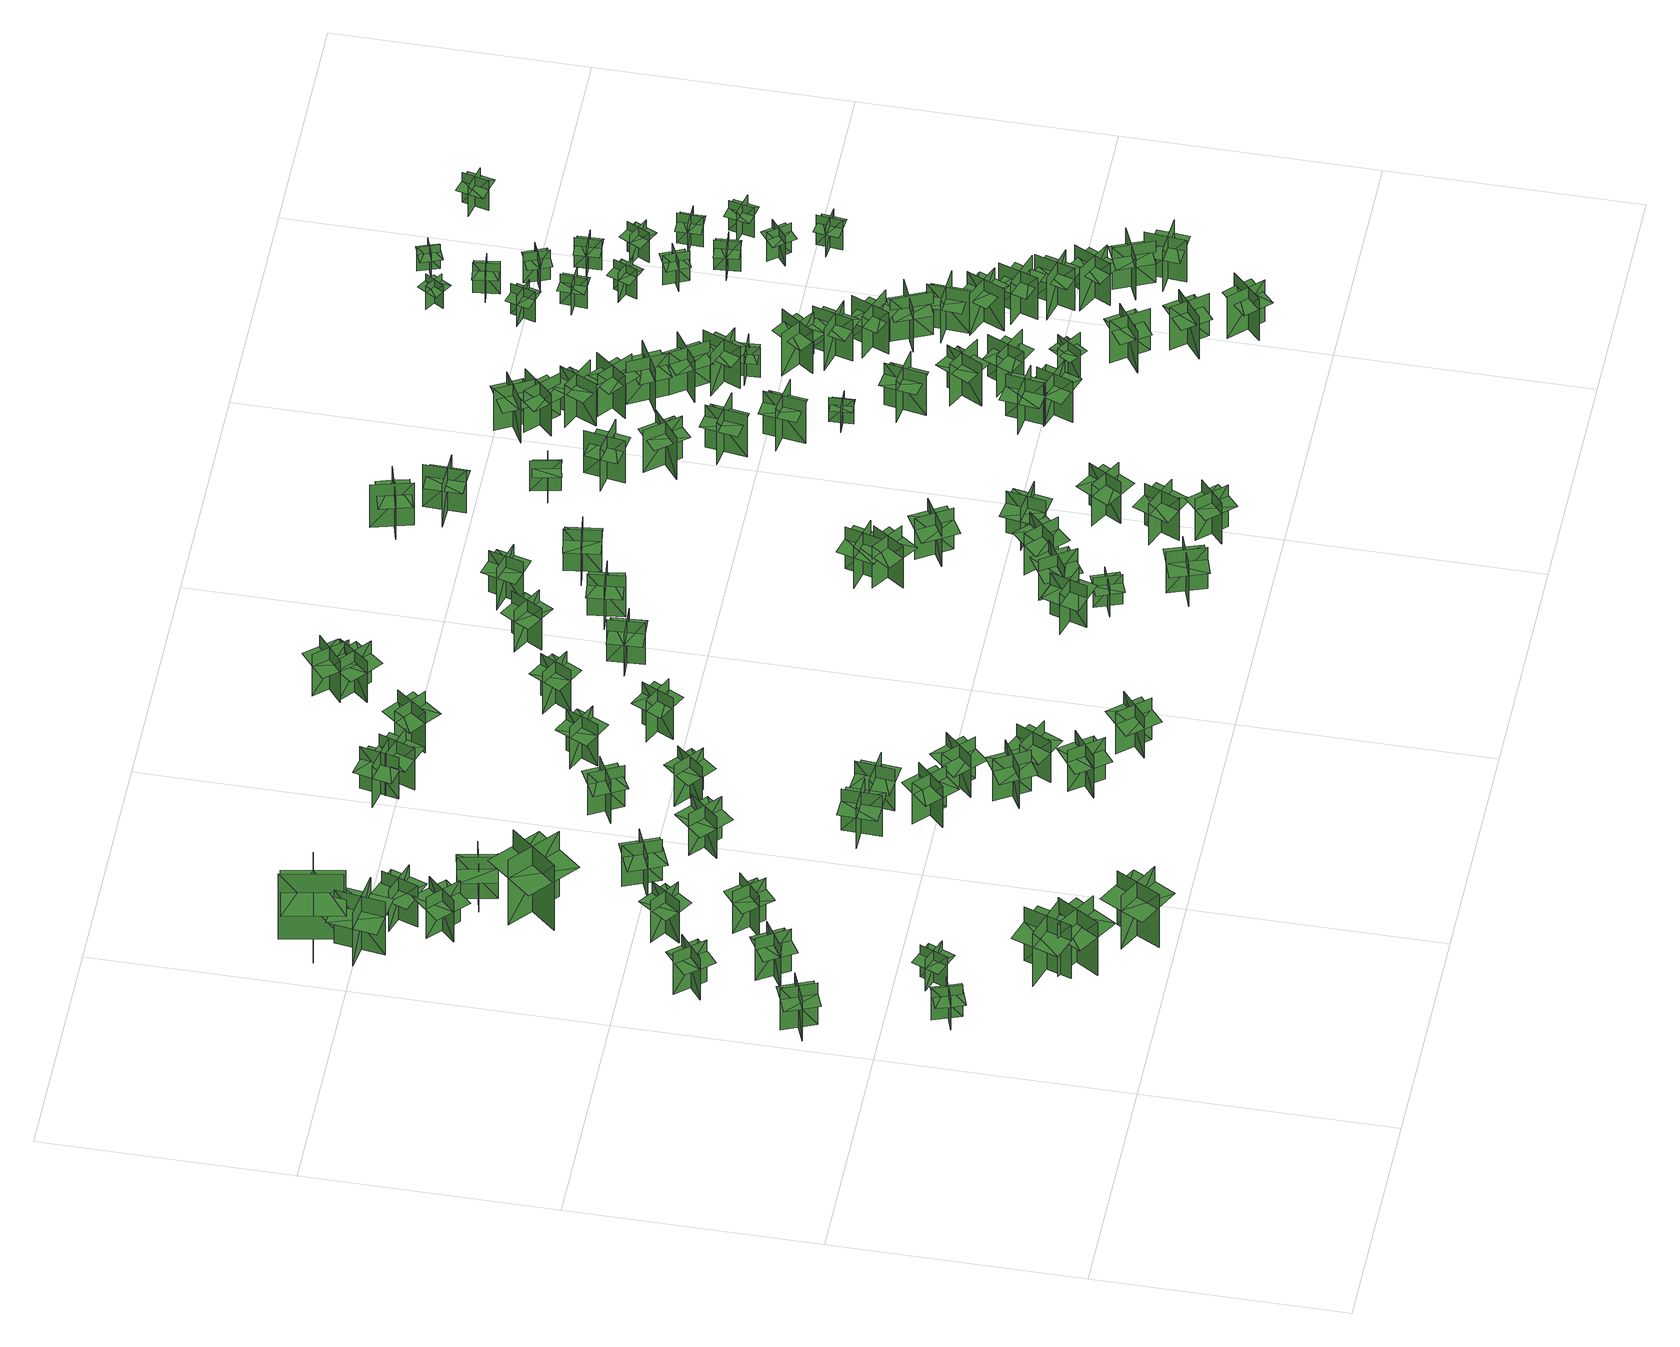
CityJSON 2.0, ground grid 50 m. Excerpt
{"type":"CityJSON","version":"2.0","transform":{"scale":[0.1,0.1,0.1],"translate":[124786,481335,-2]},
"CityObjects":{
"tree1":{"type":"SolitaryVegetationObject","geometry":[{"type":"MultiSurface","lod":"1","boundaries":[[[0,1,2]],[[0,2,3]],[[4,5,6]],[[4,6,7]],[[8,9,10]],[[8,10,11]],[[8,11,12]],[[8,12,13]]]}]},
"tree2":{"type":"SolitaryVegetationObject","geometry":[{"type":"MultiSurface","lod":"1","boundaries":[[[14,15,16]],[[14,16,17]],[[18,19,20]],[[18,20,21]],[[22,23,24]],[[22,24,25]],[[22,25,26]],[[22,26,27]]]}]},
"tree3":{"type":"SolitaryVegetationObject","geometry":[{"type":"MultiSurface","lod":"1","boundaries":[[[28,29,30]],[[28,30,31]],[[32,33,34]],[[32,34,35]],[[36,37,38]],[[36,38,39]],[[36,39,40]],[[36,40,41]]]}]},
"tree4":{"type":"SolitaryVegetationObject","geometry":[{"type":"MultiSurface","lod":"1","boundaries":[[[42,43,44]],[[42,44,45]],[[46,47,48]],[[46,48,49]],[[50,51,52]],[[50,52,53]],[[50,53,54]],[[50,54,55]]]}]},
"tree5":{"type":"SolitaryVegetationObject","geometry":[{"type":"MultiSurface","lod":"1","boundaries":[[[56,57,58]],[[56,58,59]],[[60,61,62]],[[60,62,63]],[[64,65,66]],[[64,66,67]],[[64,67,68]],[[64,68,69]]]}]},
"tree6":{"type":"SolitaryVegetationObject","geometry":[{"type":"MultiSurface","lod":"1","boundaries":[[[70,71,72]],[[70,72,73]],[[74,75,76]],[[74,76,77]],[[78,79,80]],[[78,80,81]],[[78,81,82]],[[78,82,83]]]}]},
"tree7":{"type":"SolitaryVegetationObject","geometry":[{"type":"MultiSurface","lod":"1","boundaries":[[[84,85,86]],[[84,86,87]],[[88,89,90]],[[88,90,91]],[[92,93,94]],[[92,94,95]],[[92,95,96]],[[92,96,97]]]}]},
"tree8":{"type":"SolitaryVegetationObject","geometry":[{"type":"MultiSurface","lod":"1","boundaries":[[[98,99,100]],[[98,100,101]],[[102,103,104]],[[102,104,105]],[[106,107,108]],[[106,108,109]],[[106,109,110]],[[106,110,111]]]}]},
"tree9":{"type":"SolitaryVegetationObject","geometry":[{"type":"MultiSurface","lod":"1","boundaries":[[[112,113,114]],[[112,114,115]],[[116,117,118]],[[116,118,119]],[[120,121,122]],[[120,122,123]],[[120,123,124]],[[120,124,125]]]}]},
"tree10":{"type":"SolitaryVegetationObject","geometry":[{"type":"MultiSurface","lod":"1","boundaries":[[[126,127,128]],[[126,128,129]],[[130,131,132]],[[130,132,133]],[[134,135,136]],[[134,136,137]],[[134,137,138]],[[134,138,139]]]}]},
"tree11":{"type":"SolitaryVegetationObject","geometry":[{"type":"MultiSurface","lod":"1","boundaries":[[[140,141,142]],[[140,142,143]],[[144,145,146]],[[144,146,147]],[[148,149,150]],[[148,150,151]],[[148,151,152]],[[148,152,153]]]}]},
"tree12":{"type":"SolitaryVegetationObject","geometry":[{"type":"MultiSurface","lod":"1","boundaries":[[[154,155,156]],[[154,156,157]],[[158,159,160]],[[158,160,161]],[[162,163,164]],[[162,164,165]],[[162,165,166]],[[162,166,167]]]}]},
"tree13":{"type":"SolitaryVegetationObject","geometry":[{"type":"MultiSurface","lod":"1","boundaries":[[[168,169,170]],[[168,170,171]],[[172,173,174]],[[172,174,175]],[[176,177,178]],[[176,178,179]],[[176,179,180]],[[176,180,181]]]}]},
"tree14":{"type":"SolitaryVegetationObject","geometry":[{"type":"MultiSurface","lod":"1","boundaries":[[[182,183,184]],[[182,184,185]],[[186,187,188]],[[186,188,189]],[[190,191,192]],[[190,192,193]],[[190,193,194]],[[190,194,195]]]}]},
"tree15":{"type":"SolitaryVegetationObject","geometry":[{"type":"MultiSurface","lod":"1","boundaries":[[[196,197,198]],[[196,198,199]],[[200,201,202]],[[200,202,203]],[[204,205,206]],[[204,206,207]],[[204,207,208]],[[204,208,209]]]}]},
"tree16":{"type":"SolitaryVegetationObject","geometry":[{"type":"MultiSurface","lod":"1","boundaries":[[[210,211,212]],[[210,212,213]],[[214,215,216]],[[214,216,217]],[[218,219,220]],[[218,220,221]],[[218,221,222]],[[218,222,223]]]}]},
"tree17":{"type":"SolitaryVegetationObject","geometry":[{"type":"MultiSurface","lod":"1","boundaries":[[[224,225,226]],[[224,226,227]],[[228,229,230]],[[228,230,231]],[[232,233,234]],[[232,234,235]],[[232,235,236]],[[232,236,237]]]}]},
"tree18":{"type":"SolitaryVegetationObject","geometry":[{"type":"MultiSurface","lod":"1","boundaries":[[[238,239,240]],[[238,240,241]],[[242,243,244]],[[242,244,245]],[[246,247,248]],[[246,248,249]],[[246,249,250]],[[246,250,251]]]}]},
"tree19":{"type":"SolitaryVegetationObject","geometry":[{"type":"MultiSurface","lod":"1","boundaries":[[[252,253,254]],[[252,254,255]],[[256,257,258]],[[256,258,259]],[[260,261,262]],[[260,262,263]],[[260,263,264]],[[260,264,265]]]}]},
"tree20":{"type":"SolitaryVegetationObject","geometry":[{"type":"MultiSurface","lod":"1","boundaries":[[[266,267,268]],[[266,268,269]],[[270,271,272]],[[270,272,273]],[[274,275,276]],[[274,276,277]],[[274,277,278]],[[274,278,279]]]}]},
"tree21":{"type":"SolitaryVegetationObject","geometry":[{"type":"MultiSurface","lod":"1","boundaries":[[[280,281,282]],[[280,282,283]],[[284,285,286]],[[284,286,287]],[[288,289,290]],[[288,290,291]],[[288,291,292]],[[288,292,293]]]}]},
"tree22":{"type":"SolitaryVegetationObject","geometry":[{"type":"MultiSurface","lod":"1","boundaries":[[[294,295,296]],[[294,296,297]],[[298,299,300]],[[298,300,301]],[[302,303,304]],[[302,304,305]],[[302,305,306]],[[302,306,307]]]}]},
"tree23":{"type":"SolitaryVegetationObject","geometry":[{"type":"MultiSurface","lod":"1","boundaries":[[[308,309,310]],[[308,310,311]],[[312,313,314]],[[312,314,315]],[[316,317,318]],[[316,318,319]],[[316,319,320]],[[316,320,321]]]}]},
"tree24":{"type":"SolitaryVegetationObject","geometry":[{"type":"MultiSurface","lod":"1","boundaries":[[[322,323,324]],[[322,324,325]],[[326,327,328]],[[326,328,329]],[[330,331,332]],[[330,332,333]],[[330,333,334]],[[330,334,335]]]}]},
"tree25":{"type":"SolitaryVegetationObject","geometry":[{"type":"MultiSurface","lod":"1","boundaries":[[[336,337,338]],[[336,338,339]],[[340,341,342]],[[340,342,343]],[[344,345,346]],[[344,346,347]],[[344,347,348]],[[344,348,349]]]}]},
"tree26":{"type":"SolitaryVegetationObject","geometry":[{"type":"MultiSurface","lod":"1","boundaries":[[[350,351,352]],[[350,352,353]],[[354,355,356]],[[354,356,357]],[[358,359,360]],[[358,360,361]],[[358,361,362]],[[358,362,363]]]}]},
"tree27":{"type":"SolitaryVegetationObject","geometry":[{"type":"MultiSurface","lod":"1","boundaries":[[[364,365,366]],[[364,366,367]],[[368,369,370]],[[368,370,371]],[[372,373,374]],[[372,374,375]],[[372,375,376]],[[372,376,377]]]}]},
"tree28":{"type":"SolitaryVegetationObject","geometry":[{"type":"MultiSurface","lod":"1","boundaries":[[[378,379,380]],[[378,380,381]],[[382,383,384]],[[382,384,385]],[[386,387,388]],[[386,388,389]],[[386,389,390]],[[386,390,391]]]}]},
"tree29":{"type":"SolitaryVegetationObject","geometry":[{"type":"MultiSurface","lod":"1","boundaries":[[[392,393,394]],[[392,394,395]],[[396,397,398]],[[396,398,399]],[[400,401,402]],[[400,402,403]],[[400,403,404]],[[400,404,405]]]}]},
"tree30":{"type":"SolitaryVegetationObject","geometry":[{"type":"MultiSurface","lod":"1","boundaries":[[[406,407,408]],[[406,408,409]],[[410,411,412]],[[410,412,413]],[[414,415,416]],[[414,416,417]],[[414,417,418]],[[414,418,419]]]}]},
"tree31":{"type":"SolitaryVegetationObject","geometry":[{"type":"MultiSurface","lod":"1","boundaries":[[[420,421,422]],[[420,422,423]],[[424,425,426]],[[424,426,427]],[[428,429,430]],[[428,430,431]],[[428,431,432]],[[428,432,433]]]}]},
"tree32":{"type":"SolitaryVegetationObject","geometry":[{"type":"MultiSurface","lod":"1","boundaries":[[[434,435,436]],[[434,436,437]],[[438,439,440]],[[438,440,441]],[[442,443,444]],[[442,444,445]],[[442,445,446]],[[442,446,447]]]}]},
"tree33":{"type":"SolitaryVegetationObject","geometry":[{"type":"MultiSurface","lod":"1","boundaries":[[[448,449,450]],[[448,450,451]],[[452,453,454]],[[452,454,455]],[[456,457,458]],[[456,458,459]],[[456,459,460]],[[456,460,461]]]}]},
"tree34":{"type":"SolitaryVegetationObject","geometry":[{"type":"MultiSurface","lod":"1","boundaries":[[[462,463,464]],[[462,464,465]],[[466,467,468]],[[466,468,469]],[[470,471,472]],[[470,472,473]],[[470,473,474]],[[470,474,475]]]}]},
"tree35":{"type":"SolitaryVegetationObject","geometry":[{"type":"MultiSurface","lod":"1","boundaries":[[[476,477,478]],[[476,478,479]],[[480,481,482]],[[480,482,483]],[[484,485,486]],[[484,486,487]],[[484,487,488]],[[484,488,489]]]}]},
"tree36":{"type":"SolitaryVegetationObject","geometry":[{"type":"MultiSurface","lod":"1","boundaries":[[[490,491,492]],[[490,492,493]],[[494,495,496]],[[494,496,497]],[[498,499,500]],[[498,500,501]],[[498,501,502]],[[498,502,503]]]}]},
"tree37":{"type":"SolitaryVegetationObject","geometry":[{"type":"MultiSurface","lod":"1","boundaries":[[[504,505,506]],[[504,506,507]],[[508,509,510]],[[508,510,511]],[[512,513,514]],[[512,514,515]],[[512,515,516]],[[512,516,517]]]}]},
"tree38":{"type":"SolitaryVegetationObject","geometry":[{"type":"MultiSurface","lod":"1","boundaries":[[[518,519,520]],[[518,520,521]],[[522,523,524]],[[522,524,525]],[[526,527,528]],[[526,528,529]],[[526,529,530]],[[526,530,531]]]}]},
"tree39":{"type":"SolitaryVegetationObject","geometry":[{"type":"MultiSurface","lod":"1","boundaries":[[[532,533,534]],[[532,534,535]],[[536,537,538]],[[536,538,539]],[[540,541,542]],[[540,542,543]],[[540,543,544]],[[540,544,545]]]}]},
"tree40":{"type":"SolitaryVegetationObject","geometry":[{"type":"MultiSurface","lod":"1","boundaries":[[[546,547,548]],[[546,548,549]],[[550,551,552]],[[550,552,553]],[[554,555,556]],[[554,556,557]],[[554,557,558]],[[554,558,559]]]}]},
"tree41":{"type":"SolitaryVegetationObject","geometry":[{"type":"MultiSurface","lod":"1","boundaries":[[[560,561,562]],[[560,562,563]],[[564,565,566]],[[564,566,567]],[[568,569,570]],[[568,570,571]],[[568,571,572]],[[568,572,573]]]}]},
"tree42":{"type":"SolitaryVegetationObject","geometry":[{"type":"MultiSurface","lod":"1","boundaries":[[[574,575,576]],[[574,576,577]],[[578,579,580]],[[578,580,581]],[[582,583,584]],[[582,584,585]],[[582,585,586]],[[582,586,587]]]}]},
"tree43":{"type":"SolitaryVegetationObject","geometry":[{"type":"MultiSurface","lod":"1","boundaries":[[[588,589,590]],[[588,590,591]],[[592,593,594]],[[592,594,595]],[[596,597,598]],[[596,598,599]],[[596,599,600]],[[596,600,601]]]}]},
"tree44":{"type":"SolitaryVegetationObject","geometry":[{"type":"MultiSurface","lod":"1","boundaries":[[[602,603,604]],[[602,604,605]],[[606,607,608]],[[606,608,609]],[[610,611,612]],[[610,612,613]],[[610,613,614]],[[610,614,615]]]}]},
"tree45":{"type":"SolitaryVegetationObject","geometry":[{"type":"MultiSurface","lod":"1","boundaries":[[[616,617,618]],[[616,618,619]],[[620,621,622]],[[620,622,623]],[[624,625,626]],[[624,626,627]],[[624,627,628]],[[624,628,629]]]}]},
"tree46":{"type":"SolitaryVegetationObject","geometry":[{"type":"MultiSurface","lod":"1","boundaries":[[[630,631,632]],[[630,632,633]],[[634,635,636]],[[634,636,637]],[[638,639,640]],[[638,640,641]],[[638,641,642]],[[638,642,643]]]}]},
"tree47":{"type":"SolitaryVegetationObject","geometry":[{"type":"MultiSurface","lod":"1","boundaries":[[[644,645,646]],[[644,646,647]],[[648,649,650]],[[648,650,651]],[[652,653,654]],[[652,654,655]],[[652,655,656]],[[652,656,657]]]}]},
"tree48":{"type":"SolitaryVegetationObject","geometry":[{"type":"MultiSurface","lod":"1","boundaries":[[[658,659,660]],[[658,660,661]],[[662,663,664]],[[662,664,665]],[[666,667,668]],[[666,668,669]],[[666,669,670]],[[666,670,671]]]}]},
"tree49":{"type":"SolitaryVegetationObject","geometry":[{"type":"MultiSurface","lod":"1","boundaries":[[[672,673,674]],[[672,674,675]],[[676,677,678]],[[676,678,679]],[[680,681,682]],[[680,682,683]],[[680,683,684]],[[680,684,685]]]}]},
"tree50":{"type":"SolitaryVegetationObject","geometry":[{"type":"MultiSurface","lod":"1","boundaries":[[[686,687,688]],[[686,688,689]],[[690,691,692]],[[690,692,693]],[[694,695,696]],[[694,696,697]],[[694,697,698]],[[694,698,699]]]}]},
"tree51":{"type":"SolitaryVegetationObject","geometry":[{"type":"MultiSurface","lod":"1","boundaries":[[[700,701,702]],[[700,702,703]],[[704,705,706]],[[704,706,707]],[[708,709,710]],[[708,710,711]],[[708,711,712]],[[708,712,713]]]}]},
"tree52":{"type":"SolitaryVegetationObject","geometry":[{"type":"MultiSurface","lod":"1","boundaries":[[[714,715,716]],[[714,716,717]],[[718,719,720]],[[718,720,721]],[[722,723,724]],[[722,724,725]],[[722,725,726]],[[722,726,727]]]}]},
"tree53":{"type":"SolitaryVegetationObject","geometry":[{"type":"MultiSurface","lod":"1","boundaries":[[[728,729,730]],[[728,730,731]],[[732,733,734]],[[732,734,735]],[[736,737,738]],[[736,738,739]],[[736,739,740]],[[736,740,741]]]}]},
"tree54":{"type":"SolitaryVegetationObject","geometry":[{"type":"MultiSurface","lod":"1","boundaries":[[[742,743,744]],[[742,744,745]],[[746,747,748]],[[746,748,749]],[[750,751,752]],[[750,752,753]],[[750,754,755]],[[750,755,751]]]}]},
"tree55":{"type":"SolitaryVegetationObject","geometry":[{"type":"MultiSurface","lod":"1","boundaries":[[[756,757,758]],[[756,758,759]],[[760,761,762]],[[760,762,763]],[[764,765,766]],[[764,766,767]],[[764,768,769]],[[764,769,765]]]}]},
"tree56":{"type":"SolitaryVegetationObject","geometry":[{"type":"MultiSurface","lod":"1","boundaries":[[[770,771,772]],[[770,772,773]],[[774,775,776]],[[774,776,777]],[[778,779,780]],[[778,780,781]],[[778,782,783]],[[778,783,779]]]}]},
"tree57":{"type":"SolitaryVegetationObject","geometry":[{"type":"MultiSurface","lod":"1","boundaries":[[[784,785,786]],[[784,786,787]],[[788,789,790]],[[788,790,791]],[[792,793,794]],[[792,794,795]],[[792,796,797]],[[792,797,793]]]}]},
"tree58":{"type":"SolitaryVegetationObject","geometry":[{"type":"MultiSurface","lod":"1","boundaries":[[[798,799,800]],[[798,800,801]],[[802,803,804]],[[802,804,805]],[[806,807,808]],[[806,808,809]],[[806,810,811]],[[806,811,807]]]}]},
"tree59":{"type":"SolitaryVegetationObject","geometry":[{"type":"MultiSurface","lod":"1","boundaries":[[[812,813,814]],[[812,814,815]],[[816,817,818]],[[816,818,819]],[[820,821,822]],[[820,822,823]],[[820,824,825]],[[820,825,821]]]}]},
"tree60":{"type":"SolitaryVegetationObject","geometry":[{"type":"MultiSurface","lod":"1","boundaries":[[[826,827,828]],[[826,828,829]],[[830,831,832]],[[830,832,833]],[[834,835,836]],[[834,836,837]],[[834,837,838]],[[834,838,839]]]}]},
"tree61":{"type":"SolitaryVegetationObject","geometry":[{"type":"MultiSurface","lod":"1","boundaries":[[[840,841,842]],[[840,842,843]],[[844,845,846]],[[844,846,847]],[[848,849,850]],[[848,850,851]],[[848,852,853]],[[848,853,849]]]}]},
"tree62":{"type":"SolitaryVegetationObject","geometry":[{"type":"MultiSurface","lod":"1","boundaries":[[[854,855,856]],[[854,856,857]],[[858,859,860]],[[858,860,861]],[[862,863,864]],[[862,864,865]],[[862,865,866]],[[862,866,867]]]}]},
"tree63":{"type":"SolitaryVegetationObject","geometry":[{"type":"MultiSurface","lod":"1","boundaries":[[[868,869,870]],[[868,870,871]],[[872,873,874]],[[872,874,875]],[[876,877,878]],[[876,878,879]],[[876,880,881]],[[876,881,877]]]}]},
"tree64":{"type":"SolitaryVegetationObject","geometry":[{"type":"MultiSurface","lod":"1","boundaries":[[[882,883,884]],[[882,884,885]],[[886,887,888]],[[886,888,889]],[[890,891,892]],[[890,892,893]],[[890,894,895]],[[890,895,891]]]}]},
"tree65":{"type":"SolitaryVegetationObject","geometry":[{"type":"MultiSurface","lod":"1","boundaries":[[[896,897,898]],[[896,898,899]],[[900,901,902]],[[900,902,903]],[[904,905,906]],[[904,906,907]],[[904,908,909]],[[904,909,905]]]}]},
"tree66":{"type":"SolitaryVegetationObject","geometry":[{"type":"MultiSurface","lod":"1","boundaries":[[[910,911,912]],[[910,912,913]],[[914,915,916]],[[914,916,917]],[[918,919,920]],[[918,920,921]],[[918,922,923]],[[918,923,919]]]}]},
"tree67":{"type":"SolitaryVegetationObject","geometry":[{"type":"MultiSurface","lod":"1","boundaries":[[[924,925,926]],[[924,926,927]],[[928,929,930]],[[928,930,931]],[[932,933,934]],[[932,934,935]],[[932,936,937]],[[932,937,933]]]}]},
"tree68":{"type":"SolitaryVegetationObject","geometry":[{"type":"MultiSurface","lod":"1","boundaries":[[[938,939,940]],[[938,940,941]],[[942,943,944]],[[942,944,945]],[[946,947,948]],[[946,948,949]],[[946,950,951]],[[946,951,947]]]}]},
"tree69":{"type":"SolitaryVegetationObject","geometry":[{"type":"MultiSurface","lod":"1","boundaries":[[[952,953,954]],[[952,954,955]],[[956,957,958]],[[956,958,959]],[[960,961,962]],[[960,962,963]],[[960,964,965]],[[960,965,961]]]}]},
"tree70":{"type":"SolitaryVegetationObject","geometry":[{"type":"MultiSurface","lod":"1","boundaries":[[[966,967,968]],[[966,968,969]],[[970,971,972]],[[970,972,973]],[[974,975,976]],[[974,976,977]],[[974,978,979]],[[974,979,975]]]}]},
"tree71":{"type":"SolitaryVegetationObject","geometry":[{"type":"MultiSurface","lod":"1","boundaries":[[[980,981,982]],[[980,982,983]],[[984,985,986]],[[984,986,987]],[[988,989,990]],[[988,990,991]],[[988,992,993]],[[988,993,989]]]}]},
"tree72":{"type":"SolitaryVegetationObject","geometry":[{"type":"MultiSurface","lod":"1","boundaries":[[[994,995,996]],[[994,996,997]],[[998,999,1000]],[[998,1000,1001]],[[1002,1003,1004]],[[1002,1004,1005]],[[1002,1006,1007]],[[1002,1007,1003]]]}]},
"tree73":{"type":"SolitaryVegetationObject","geometry":[{"type":"MultiSurface","lod":"1","boundaries":[[[1008,1009,1010]],[[1008,1010,1011]],[[1012,1013,1014]],[[1012,1014,1015]],[[1016,1017,1018]],[[1016,1018,1019]],[[1016,1020,1021]],[[1016,1021,1017]]]}]},
"tree74":{"type":"SolitaryVegetationObject","geometry":[{"type":"MultiSurface","lod":"1","boundaries":[[[1022,1023,1024]],[[1022,1024,1025]],[[1026,1027,1028]],[[1026,1028,1029]],[[1030,1031,1032]],[[1030,1032,1033]],[[1030,1034,1035]],[[1030,1035,1031]]]}]},
"tree75":{"type":"SolitaryVegetationObject","geometry":[{"type":"MultiSurface","lod":"1","boundaries":[[[1036,1037,1038]],[[1036,1038,1039]],[[1040,1041,1042]],[[1040,1042,1043]],[[1044,1045,1046]],[[1044,1046,1047]],[[1044,1048,1049]],[[1044,1049,1045]]]}]},
"tree76":{"type":"SolitaryVegetationObject","geometry":[{"type":"MultiSurface","lod":"1","boundaries":[[[1050,1051,1052]],[[1050,1052,1053]],[[1054,1055,1056]],[[1054,1056,1057]],[[1058,1059,1060]],[[1058,1060,1061]],[[1058,1062,1063]],[[1058,1063,1059]]]}]},
"tree77":{"type":"SolitaryVegetationObject","geometry":[{"type":"MultiSurface","lod":"1","boundaries":[[[1064,1065,1066]],[[1064,1066,1067]],[[1068,1069,1070]],[[1068,1070,1071]],[[1072,1073,1074]],[[1072,1074,1075]],[[1072,1076,1077]],[[1072,1077,1073]]]}]},
"tree78":{"type":"SolitaryVegetationObject","geometry":[{"type":"MultiSurface","lod":"1","boundaries":[[[1078,1079,1080]],[[1078,1080,1081]],[[1082,1083,1084]],[[1082,1084,1085]],[[1086,1087,1088]],[[1086,1088,1089]],[[1086,1090,1091]],[[1086,1091,1087]]]}]},
"tree79":{"type":"SolitaryVegetationObject","geometry":[{"type":"MultiSurface","lod":"1","boundaries":[[[1092,1093,1094]],[[1092,1094,1095]],[[1096,1097,1098]],[[1096,1098,1099]],[[1100,1101,1102]],[[1100,1102,1103]],[[1100,1104,1105]],[[1100,1105,1101]]]}]},
"tree80":{"type":"SolitaryVegetationObject","geometry":[{"type":"MultiSurface","lod":"1","boundaries":[[[1106,1107,1108]],[[1106,1108,1109]],[[1110,1111,1112]],[[1110,1112,1113]],[[1114,1115,1116]],[[1114,1116,1117]],[[1114,1118,1119]],[[1114,1119,1115]]]}]},
"tree81":{"type":"SolitaryVegetationObject","geometry":[{"type":"MultiSurface","lod":"1","boundaries":[[[1120,1121,1122]],[[1120,1122,1123]],[[1124,1125,1126]],[[1124,1126,1127]],[[1128,1129,1130]],[[1128,1130,1131]],[[1128,1132,1133]],[[1128,1133,1129]]]}]},
"tree82":{"type":"SolitaryVegetationObject","geometry":[{"type":"MultiSurface","lod":"1","boundaries":[[[1134,1135,1136]],[[1134,1136,1137]],[[1138,1139,1140]],[[1138,1140,1141]],[[1142,1143,1144]],[[1142,1144,1145]],[[1142,1146,1147]],[[1142,1147,1143]]]}]},
"tree83":{"type":"SolitaryVegetationObject","geometry":[{"type":"MultiSurface","lod":"1","boundaries":[[[1148,1149,1150]],[[1148,1150,1151]],[[1152,1153,1154]],[[1152,1154,1155]],[[1156,1157,1158]],[[1156,1158,1159]],[[1156,1160,1161]],[[1156,1161,1157]]]}]},
"tree84":{"type":"SolitaryVegetationObject","geometry":[{"type":"MultiSurface","lod":"1","boundaries":[[[1162,1163,1164]],[[1162,1164,1165]],[[1166,1167,1168]],[[1166,1168,1169]],[[1170,1171,1172]],[[1170,1172,1173]],[[1170,1174,1175]],[[1170,1175,1171]]]}]},
"tree85":{"type":"SolitaryVegetationObject","geometry":[{"type":"MultiSurface","lod":"1","boundaries":[[[1176,1177,1178]],[[1176,1178,1179]],[[1180,1181,1182]],[[1180,1182,1183]],[[1184,1185,1186]],[[1184,1186,1187]],[[1184,1188,1189]],[[1184,1189,1185]]]}]},
"tree86":{"type":"SolitaryVegetationObject","geometry":[{"type":"MultiSurface","lod":"1","boundaries":[[[1190,1191,1192]],[[1190,1192,1193]],[[1194,1195,1196]],[[1194,1196,1197]],[[1198,1199,1200]],[[1198,1200,1201]],[[1198,1202,1203]],[[1198,1203,1199]]]}]},
"tree87":{"type":"SolitaryVegetationObject","geometry":[{"type":"MultiSurface","lod":"1","boundaries":[[[1204,1205,1206]],[[1204,1206,1207]],[[1208,1209,1210]],[[1208,1210,1211]],[[1212,1213,1214]],[[1212,1214,1215]],[[1212,1216,1217]],[[1212,1217,1213]]]}]},
"tree88":{"type":"SolitaryVegetationObject","geometry":[{"type":"MultiSurface","lod":"1","boundaries":[[[1218,1219,1220]],[[1218,1220,1221]],[[1222,1223,1224]],[[1222,1224,1225]],[[1226,1227,1228]],[[1226,1228,1229]],[[1226,1230,1231]],[[1226,1231,1227]]]}]},
"tree89":{"type":"SolitaryVegetationObject","geometry":[{"type":"MultiSurface","lod":"1","boundaries":[[[1232,1233,1234]],[[1232,1234,1235]],[[1236,1237,1238]],[[1236,1238,1239]],[[1240,1241,1242]],[[1240,1242,1243]],[[1240,1244,1245]],[[1240,1245,1241]]]}]},
"tree90":{"type":"SolitaryVegetationObject","geometry":[{"type":"MultiSurface","lod":"1","boundaries":[[[1246,1247,1248]],[[1246,1248,1249]],[[1250,1251,1252]],[[1250,1252,1253]],[[1254,1255,1256]],[[1254,1256,1257]],[[1254,1257,1258]],[[1254,1258,1259]]]}]},
"tree91":{"type":"SolitaryVegetationObject","geometry":[{"type":"MultiSurface","lod":"1","boundaries":[[[1260,1261,1262]],[[1260,1262,1263]],[[1264,1265,1266]],[[1264,1266,1267]],[[1268,1269,1270]],[[1268,1270,1271]],[[1268,1271,1272]],[[1268,1272,1273]]]}]},
"tree92":{"type":"SolitaryVegetationObject","geometry":[{"type":"MultiSurface","lod":"1","boundaries":[[[1274,1275,1276]],[[1274,1276,1277]],[[1278,1279,1280]],[[1278,1280,1281]],[[1282,1283,1284]],[[1282,1284,1285]],[[1282,1285,1286]],[[1282,1286,1287]]]}]},
"tree93":{"type":"SolitaryVegetationObject","geometry":[{"type":"MultiSurface","lod":"1","boundaries":[[[1288,1289,1290]],[[1288,1290,1291]],[[1292,1293,1294]],[[1292,1294,1295]],[[1296,1297,1298]],[[1296,1298,1299]],[[1296,1299,1300]],[[1296,1300,1301]]]}]},
"tree94":{"type":"SolitaryVegetationObject","geometry":[{"type":"MultiSurface","lod":"1","boundaries":[[[1302,1303,1304]],[[1302,1304,1305]],[[1306,1307,1308]],[[1306,1308,1309]],[[1310,1311,1312]],[[1310,1312,1313]],[[1310,1313,1314]],[[1310,1314,1315]]]}]},
"tree95":{"type":"SolitaryVegetationObject","geometry":[{"type":"MultiSurface","lod":"1","boundaries":[[[1316,1317,1318]],[[1316,1318,1319]],[[1320,1321,1322]],[[1320,1322,1323]],[[1324,1325,1326]],[[1324,1326,1327]],[[1324,1327,1328]],[[1324,1328,1329]]]}]},
"tree96":{"type":"SolitaryVegetationObject","geometry":[{"type":"MultiSurface","lod":"1","boundaries":[[[1330,1331,1332]],[[1330,1332,1333]],[[1334,1335,1336]],[[1334,1336,1337]],[[1338,1339,1340]],[[1338,1340,1341]],[[1338,1341,1342]],[[1338,1342,1343]]]}]},
"tree97":{"type":"SolitaryVegetationObject","geometry":[{"type":"MultiSurface","lod":"1","boundaries":[[[1344,1345,1346]],[[1344,1346,1347]],[[1348,1349,1350]],[[1348,1350,1351]],[[1352,1353,1354]],[[1352,1354,1355]],[[1352,1355,1356]],[[1352,1356,1357]]]}]},
"tree98":{"type":"SolitaryVegetationObject","geometry":[{"type":"MultiSurface","lod":"1","boundaries":[[[1358,1359,1360]],[[1358,1360,1361]],[[1362,1363,1364]],[[1362,1364,1365]],[[1366,1367,1368]],[[1366,1368,1369]],[[1366,1369,1370]],[[1366,1370,1371]]]}]},
"tree99":{"type":"SolitaryVegetationObject","geometry":[{"type":"MultiSurface","lod":"1","boundaries":[[[1372,1373,1374]],[[1372,1374,1375]],[[1376,1377,1378]],[[1376,1378,1379]],[[1380,1381,1382]],[[1380,1382,1383]],[[1380,1383,1384]],[[1380,1384,1385]]]}]},
"tree100":{"type":"SolitaryVegetationObject","geometry":[{"type":"MultiSurface","lod":"1","boundaries":[[[1386,1387,1388]],[[1386,1388,1389]],[[1390,1391,1392]],[[1390,1392,1393]],[[1394,1395,1396]],[[1394,1396,1397]],[[1394,1397,1398]],[[1394,1398,1399]]]}]},
"tree101":{"type":"SolitaryVegetationObject","geometry":[{"type":"MultiSurface","lod":"1","boundaries":[[[1400,1401,1402]],[[1400,1402,1403]],[[1404,1405,1406]],[[1404,1406,1407]],[[1408,1409,1410]],[[1408,1410,1411]],[[1408,1411,1412]],[[1408,1412,1413]]]}]},
"tree102":{"type":"SolitaryVegetationObject","geometry":[{"type":"MultiSurface","lod":"1","boundaries":[[[1414,1415,1416]],[[1414,1416,1417]],[[1418,1419,1420]],[[1418,1420,1421]],[[1422,1423,1424]],[[1422,1424,1425]],[[1422,1425,1426]],[[1422,1426,1427]]]}]},
"tree103":{"type":"SolitaryVegetationObject","geometry":[{"type":"MultiSurface","lod":"1","boundaries":[[[1428,1429,1430]],[[1428,1430,1431]],[[1432,1433,1434]],[[1432,1434,1435]],[[1436,1437,1438]],[[1436,1438,1439]],[[1436,1439,1440]],[[1436,1440,1441]]]}]},
"tree104":{"type":"SolitaryVegetationObject","geometry":[{"type":"MultiSurface","lod":"1","boundaries":[[[1442,1443,1444]],[[1442,1444,1445]],[[1446,1447,1448]],[[1446,1448,1449]],[[1450,1451,1452]],[[1450,1452,1453]],[[1450,1453,1454]],[[1450,1454,1455]]]}]},
"tree105":{"type":"SolitaryVegetationObject","geometry":[{"type":"MultiSurface","lod":"1","boundaries":[[[1456,1457,1458]],[[1456,1458,1459]],[[1460,1461,1462]],[[1460,1462,1463]],[[1464,1465,1466]],[[1464,1466,1467]],[[1464,1467,1468]],[[1464,1468,1469]]]}]}
},
"vertices":[
[129,355,16],[109,411,16],[109,411,98],[129,355,98],[146,390,16],[90,371,16],[90,371,98],[146,390,98],[146,390,75],[136,418,75],[81,399,75],[90,371,75],[100,343,75],[156,362,75],
[14,638,13],[80,665,13],[80,665,121],[14,638,121],[62,618,13],[35,684,13],[35,684,121],[62,618,121],[62,618,93],[94,631,93],[67,697,93],[35,684,93],[3,671,93],[30,605,93],
[217,452,18],[196,397,18],[196,397,100],[217,452,100],[181,436,18],[236,414,18],[236,414,100],[181,436,100],[181,436,77],[170,409,77],[225,387,77],[236,414,77],[247,442,77],[192,464,77],
[332,211,10],[237,243,10],[237,243,149],[332,211,149],[303,271,10],[271,176,10],[271,176,149],[303,271,149],[303,271,110],[256,287,110],[223,193,110],[271,176,110],[318,160,110],[350,254,110],
[357,150,10],[272,202,10],[272,202,148],[357,150,148],[341,214,10],[289,129,10],[289,129,148],[341,214,148],[341,214,109],[299,240,109],[247,155,109],[289,129,109],[332,103,109],[384,188,109],
[92,897,12],[138,842,12],[138,842,120],[92,897,120],[87,845,12],[143,891,12],[143,891,120],[87,845,120],[87,845,92],[109,819,92],[165,864,92],[143,891,92],[121,917,92],[66,872,92],
[157,754,12],[194,693,12],[194,693,121],[157,754,121],[145,703,12],[206,741,12],[206,741,121],[145,703,121],[145,703,92],[163,674,92],[224,711,92],[206,741,92],[188,770,92],[127,733,92],
[429,118,10],[382,30,10],[382,30,149],[429,118,149],[365,99,10],[453,52,10],[453,52,149],[365,99,149],[365,99,110],[342,55,110],[429,8,110],[453,52,110],[477,96,110],[389,143,110],
[324,814,12],[270,767,12],[270,767,121],[324,814,121],[272,818,12],[319,764,12],[319,764,121],[272,818,121],[272,818,92],[246,795,92],[293,741,92],[319,764,92],[345,786,92],[298,840,92],
[221,964,11],[280,923,11],[280,923,120],[221,964,120],[230,912,11],[272,971,11],[272,971,120],[230,912,120],[230,912,91],[259,893,91],[300,951,91],[272,971,91],[244,991,91],[202,932,91],
[56,1498,13],[155,1483,13],[155,1483,152],[56,1498,152],[96,1444,13],[110,1543,13],[110,1543,152],[96,1444,152],[96,1444,113],[145,1437,113],[159,1536,113],[110,1543,113],[61,1550,113],[46,1451,113],
[152,1377,14],[208,1323,14],[208,1323,122],[152,1377,122],[153,1325,14],[207,1381,14],[207,1381,122],[153,1325,122],[153,1325,92],[181,1298,92],[234,1354,92],[207,1381,92],[179,1408,92],[125,1352,92],
[125,1528,12],[103,1648,12],[103,1648,181],[125,1528,181],[171,1595,12],[52,1572,12],[52,1572,181],[171,1595,181],[171,1595,134],[160,1655,134],[41,1632,134],[52,1572,134],[63,1512,134],[183,1535,134],
[300,1239,11],[220,1147,11],[220,1147,180],[299,1239,180],[219,1234,11],[311,1154,11],[311,1154,180],[219,1234,180],[219,1234,133],[179,1187,133],[271,1108,133],[311,1154,133],[351,1200,133],[258,1280,133],
[205,1471,14],[179,1398,14],[179,1398,122],[205,1471,122],[158,1449,14],[231,1424,14],[231,1424,122],[158,1449,122],[158,1449,91],[145,1412,91],[218,1387,91],[231,1424,91],[244,1460,91],[171,1486,91],
[238,1293,15],[314,1309,15],[314,1309,123],[238,1293,123],[281,1264,15],[265,1340,15],[265,1340,123],[281,1264,123],[281,1264,93],[319,1272,93],[303,1348,93],[265,1340,93],[227,1332,93],[243,1257,93],
[385,973,13],[356,1044,13],[356,1044,120],[385,973,120],[405,1020,13],[334,991,13],[334,991,120],[405,1020,120],[405,1020,90],[391,1056,90],[319,1027,90],[334,991,90],[349,955,90],[420,984,90],
[460,936,13],[517,884,13],[517,884,121],[460,936,121],[462,884,13],[514,942,13],[514,942,121],[462,884,121],[462,884,90],[491,858,90],[543,916,90],[514,942,90],[485,968,90],[433,910,90],
[612,631,14],[534,633,14],[534,633,122],[612,631,122],[577,669,14],[574,591,14],[574,591,122],[577,669,122],[577,669,91],[538,670,91],[535,593,91],[574,591,91],[613,590,91],[615,667,91],
[674,488,14],[618,542,14],[618,542,121],[674,488,121],[673,540,14],[619,484,14],[619,484,121],[673,540,121],[673,540,91],[645,567,91],[591,511,91],[619,484,91],[647,457,91],[701,513,91],
[647,581,13],[655,658,13],[655,658,121],[647,581,121],[687,614,13],[610,622,13],[610,622,121],[687,614,121],[687,614,91],[691,652,91],[614,660,91],[610,622,91],[606,583,91],[683,575,91],
[694,353,14],[761,392,14],[761,392,122],[694,353,122],[744,340,14],[705,406,14],[705,406,122],[744,340,122],[744,340,92],[778,359,92],[738,426,92],[705,406,92],[671,387,92],[711,320,92],
[769,275,0],[815,213,0],[815,213,108],[769,275,108],[761,224,0],[823,271,0],[823,271,108],[761,224,108],[761,224,78],[784,193,78],[846,240,78],[823,271,78],[800,302,78],[738,255,78],
[709,448,12],[762,504,12],[762,504,120],[709,448,120],[760,449,12],[704,502,12],[704,502,120],[760,449,120],[760,449,90],[787,477,90],[730,530,90],[704,502,90],[677,474,90],[733,421,90],
[568,1078,11],[534,1142,11],[534,1142,119],[568,1078,119],[583,1128,11],[519,1095,11],[519,1095,119],[583,1128,119],[583,1128,91],[567,1159,91],[503,1125,91],[519,1095,91],[536,1064,91],[599,1098,91],
[824,330,14],[753,363,14],[753,363,122],[824,330,122],[806,379,14],[773,308,14],[773,308,122],[806,379,122],[806,379,91],[771,395,91],[738,325,91],[773,308,91],[809,292,91],[841,362,91],
[585,987,11],[640,942,11],[640,942,119],[585,987,119],[590,935,11],[636,990,11],[636,990,119],[590,935,119],[590,935,91],[617,913,91],[663,968,91],[636,990,91],[610,1012,91],[564,957,91],
[870,149,13],[929,199,13],[929,199,121],[870,149,121],[921,144,13],[871,203,13],[871,203,121],[921,144,121],[921,144,91],[951,170,91],[901,229,91],[871,203,91],[842,178,91],[892,119,91],
[505,1495,17],[521,1571,17],[521,1571,125],[505,1495,125],[549,1523,17],[473,1539,17],[473,1539,125],[549,1523,125],[549,1523,94],[556,1561,94],[481,1577,94],[473,1539,94],[465,1501,94],[541,1485,94],
[581,1495,18],[508,1521,18],[508,1521,126],[581,1495,126],[559,1542,18],[533,1469,18],[533,1469,126],[559,1542,126],[559,1542,96],[523,1555,96],[497,1482,96],[533,1469,96],[570,1456,96],[596,1529,96],
[647,1197,12],[711,1165,12],[711,1165,120],[647,1197,120],[664,1147,12],[695,1212,12],[695,1212,120],[664,1147,120],[664,1147,92],[695,1132,92],[726,1197,92],[695,1212,92],[664,1227,92],[633,1162,92],
[760,1022,11],[792,1086,11],[792,1086,119],[760,1022,119],[809,1039,11],[745,1070,11],[745,1070,119],[809,1039,119],[809,1039,91],[825,1070,91],[760,1101,91],[745,1070,91],[730,1040,91],[794,1008,91],
[687,1478,17],[626,1525,17],[626,1525,125],[687,1478,125],[681,1529,17],[634,1468,17],[634,1468,125],[681,1529,125],[681,1529,94],[651,1553,94],[603,1492,94],[634,1468,94],[665,1444,94],[712,1506,94],
[781,1273,13],[844,1239,13],[844,1239,121],[781,1273,121],[797,1223,13],[830,1286,13],[830,1286,121],[797,1223,121],[797,1223,93],[827,1207,93],[861,1270,93],[830,1286,93],[800,1302,93],[766,1239,93],
[745,1652,15],[804,1602,15],[804,1602,122],[745,1652,122],[749,1600,15],[799,1660,15],[799,1660,122],[749,1600,122],[749,1600,92],[779,1576,92],[828,1635,92],[799,1660,92],[769,1685,92],[719,1625,92],
[798,1699,16],[739,1649,16],[739,1649,124],[798,1699,124],[746,1703,16],[797,1644,16],[797,1644,124],[746,1703,124],[746,1703,94],[717,1678,94],[767,1619,94],[797,1644,94],[826,1669,94],[776,1728,94],
[942,1181,12],[946,1109,12],[946,1109,120],[942,1181,120],[908,1142,12],[979,1146,12],[979,1146,120],[908,1142,120],[908,1142,92],[909,1107,92],[981,1111,92],[979,1146,92],[977,1180,92],[906,1176,92],
[1193,318,12],[1216,392,12],[1216,392,120],[1193,318,120],[1239,342,12],[1165,364,12],[1165,364,120],[1239,342,120],[1239,342,90],[1250,379,90],[1176,401,90],[1165,364,90],[1154,327,90],[1228,305,90],
[1281,300,12],[1229,281,12],[1229,281,89],[1281,300,89],[1247,316,12],[1267,264,12],[1267,264,89],[1247,316,89],[1247,316,68],[1221,306,68],[1241,254,68],[1267,264,68],[1293,274,68],[1273,326,68],
[982,1369,14],[947,1306,14],[947,1306,122],[982,1369,122],[932,1355,14],[994,1319,14],[994,1319,122],[932,1355,122],[932,1355,94],[915,1325,94],[977,1289,94],[994,1319,94],[1011,1349,94],[949,1384,94],
[1355,166,14],[1281,141,14],[1281,141,121],[1355,166,121],[1309,189,14],[1334,115,14],[1334,115,121],[1309,189,121],[1309,189,91],[1272,176,91],[1297,103,91],[1334,115,91],[1370,128,91],[1345,201,91],
[1246,419,13],[1287,353,13],[1287,353,121],[1246,419,121],[1234,368,13],[1300,410,13],[1300,410,121],[1234,368,121],[1234,368,91],[1255,336,91],[1320,377,91],[1300,410,91],[1279,442,91],[1213,401,91],
[1061,1168,14],[1053,1239,14],[1053,1239,122],[1061,1168,122],[1093,1209,14],[1022,1201,14],[1022,1201,122],[1093,1209,122],[1093,1209,93],[1089,1243,93],[1018,1235,93],[1022,1201,93],[1026,1167,93],[1097,1175,93],
[1310,403,15],[1364,458,15],[1364,458,123],[1310,403,123],[1361,403,15],[1306,458,15],[1306,458,123],[1361,403,123],[1361,403,93],[1389,431,93],[1334,485,93],[1306,458,93],[1279,430,93],[1334,376,93],
[1284,686,15],[1220,730,15],[1220,730,123],[1284,686,123],[1275,737,15],[1231,673,15],[1231,673,123],[1275,737,123],[1275,737,93],[1243,759,93],[1199,695,93],[1231,673,93],[1262,651,93],[1307,714,93],
[1289,745,14],[1214,764,14],[1214,764,122],[1289,745,122],[1263,789,14],[1244,714,14],[1244,714,122],[1263,789,122],[1263,789,91],[1226,799,91],[1206,724,91],[1244,714,91],[1281,705,91],[1301,780,91],
[1039,1408,11],[1108,1389,11],[1108,1389,119],[1039,1408,119],[1065,1363,11],[1084,1432,11],[1084,1432,119],[1065,1363,119],[1065,1363,91],[1098,1354,91],[1117,1423,91],[1084,1432,91],[1051,1441,91],[1032,1372,91],
[1508,159,14],[1455,111,14],[1455,111,122],[1508,159,122],[1456,161,14],[1504,108,14],[1504,108,122],[1456,161,122],[1456,161,94],[1431,138,94],[1479,85,94],[1504,108,94],[1530,131,94],[1481,184,94],
[1301,613,14],[1367,652,14],[1367,652,121],[1301,613,121],[1351,600,14],[1311,666,14],[1311,666,121],[1351,600,121],[1351,600,91],[1384,619,91],[1345,686,91],[1311,666,91],[1278,647,91],[1317,580,91],
[1503,215,10],[1432,245,10],[1432,245,118],[1503,215,118],[1484,262,10],[1454,191,10],[1454,191,118],[1484,262,118],[1484,262,88],[1448,278,88],[1418,206,88],[1454,191,88],[1489,176,88],[1520,247,88],
[1131,1265,12],[1202,1275,12],[1202,1275,120],[1131,1265,120],[1173,1234,12],[1164,1305,12],[1164,1305,120],[1173,1234,120],[1173,1234,92],[1207,1238,92],[1198,1309,92],[1164,1305,92],[1129,1300,92],[1139,1229,92],
[1373,477,11],[1450,465,11],[1450,465,119],[1373,477,119],[1403,435,11],[1415,512,11],[1415,512,119],[1403,435,119],[1403,435,89],[1441,429,89],[1454,506,89],[1415,512,89],[1377,518,89],[1365,442,89],
[1479,307,10],[1518,374,10],[1518,374,118],[1479,307,118],[1529,320,10],[1462,359,10],[1462,359,118],[1529,320,118],[1529,320,88],[1549,353,88],[1482,392,88],[1462,359,88],[1443,325,88],[1510,286,88],
[1271,1649,9],[1191,1628,9],[1191,1628,119],[1271,1649,119],[1214,1681,9],[1235,1601,9],[1235,1601,119],[1214,1681,119],[1264,1647,90],[1191,1628,90],[1199,1596,90],[1272,1616,90],[1255,1679,90],[1182,1659,90],
[1285,1594,10],[1283,1511,10],[1283,1511,120],[1285,1594,120],[1238,1548,10],[1320,1546,10],[1320,1546,120],[1238,1548,120],[1284,1587,91],[1283,1511,91],[1315,1510,91],[1317,1586,91],[1252,1587,91],[1250,1512,91],
[1359,1405,14],[1370,1347,14],[1370,1347,92],[1359,1405,92],[1333,1366,14],[1391,1377,14],[1391,1377,92],[1333,1366,92],[1360,1400,72],[1370,1347,72],[1393,1351,72],[1383,1404,72],[1337,1396,72],[1347,1342,72],
[1465,1262,13],[1383,1276,13],[1383,1276,123],[1465,1262,123],[1426,1315,13],[1413,1234,13],[1413,1234,123],[1426,1315,123],[1458,1264,94],[1383,1276,94],[1378,1243,94],[1453,1231,94],[1463,1296,94],[1389,1308,94],
[1447,1206,13],[1498,1142,13],[1498,1142,122],[1447,1206,122],[1440,1141,13],[1505,1193,13],[1505,1193,122],[1440,1141,122],[1451,1201,94],[1498,1142,94],[1524,1162,94],[1477,1221,94],[1426,1181,94],[1473,1121,94],
[1523,1023,12],[1535,1105,12],[1535,1105,122],[1523,1023,122],[1575,1062,12],[1493,1075,12],[1493,1075,122],[1575,1062,122],[1524,1030,94],[1535,1105,94],[1503,1110,94],[1491,1035,94],[1556,1025,94],[1567,1100,94],
[1749,528,14],[1672,538,14],[1672,538,122],[1749,528,122],[1718,569,14],[1707,492,14],[1707,492,122],[1718,569,122],[1718,569,91],[1679,574,91],[1669,497,91],[1707,492,91],[1746,487,91],[1756,564,91],
[1579,923,12],[1591,1005,12],[1591,1005,122],[1579,923,122],[1631,962,12],[1549,974,12],[1549,974,122],[1631,962,122],[1580,930,94],[1591,1005,94],[1558,1009,94],[1548,934,94],[1613,925,94],[1623,1000,94],
[1753,517,10],[1727,444,10],[1727,444,117],[1753,517,117],[1706,495,10],[1779,469,10],[1779,469,117],[1706,495,117],[1706,495,87],[1693,459,87],[1766,433,87],[1779,469,87],[1792,506,87],[1719,532,87],
[1642,891,14],[1644,844,14],[1644,844,77],[1642,891,77],[1617,863,14],[1664,865,14],[1664,865,77],[1617,863,77],[1642,887,60],[1644,844,60],[1663,844,60],[1661,888,60],[1624,886,60],[1626,843,60],
[1692,715,13],[1706,797,13],[1706,797,122],[1692,715,122],[1745,754,13],[1663,767,13],[1663,767,122],[1745,754,122],[1693,722,94],[1706,797,94],[1673,802,94],[1661,728,94],[1725,717,94],[1738,791,94],
[1737,618,12],[1775,691,12],[1775,691,122],[1737,618,122],[1799,638,12],[1726,677,12],[1726,677,122],[1799,638,122],[1740,625,93],[1775,691,93],[1747,707,93],[1711,640,93],[1769,609,93],[1804,676,93],
[1572,1387,10],[1513,1445,10],[1513,1445,119],[1572,1387,119],[1571,1453,10],[1513,1393,10],[1513,1393,119],[1571,1453,119],[1567,1392,91],[1513,1445,91],[1490,1421,91],[1545,1369,91],[1590,1416,91],[1535,1468,91],
[1487,1446,8],[1559,1486,8],[1559,1486,117],[1487,1446,117],[1550,1428,8],[1510,1501,8],[1510,1501,117],[1550,1428,117],[1493,1450,89],[1559,1486,89],[1544,1514,89],[1477,1478,89],[1509,1421,89],[1575,1457,89],
[1841,561,12],[1765,595,12],[1765,595,121],[1841,561,121],[1817,622,12],[1783,547,12],[1783,547,121],[1817,622,121],[1834,564,93],[1765,595,93],[1752,565,93],[1821,534,93],[1847,594,93],[1778,625,93],
[1555,1315,10],[1589,1390,10],[1589,1390,120],[1555,1315,120],[1616,1338,10],[1541,1372,10],[1541,1372,120],[1616,1338,120],[1558,1321,92],[1589,1390,92],[1560,1404,92],[1529,1335,92],[1588,1308,92],[1619,1377,92],
[1646,1265,9],[1581,1317,9],[1581,1317,119],[1646,1265,119],[1638,1330,9],[1586,1266,9],[1586,1266,119],[1638,1330,119],[1640,1270,91],[1581,1317,91],[1561,1292,91],[1620,1244,91],[1661,1295,91],[1602,1343,91],
[1838,450,11],[1871,499,11],[1871,499,90],[1838,450,90],[1884,459,11],[1835,492,11],[1835,492,90],[1884,459,90],[1841,454,69],[1871,499,69],[1852,512,69],[1822,467,69],[1860,441,69],[1891,486,69],
[1686,1252,9],[1612,1214,9],[1612,1214,119],[1686,1252,119],[1623,1271,9],[1662,1198,9],[1662,1198,119],[1623,1271,119],[1679,1249,90],[1612,1214,90],[1628,1185,90],[1695,1220,90],[1664,1278,90],[1597,1242,90],
[1876,348,12],[1943,395,12],[1943,395,121],[1876,348,121],[1940,337,12],[1893,405,12],[1893,405,121],[1940,337,121],[1881,352,93],[1943,395,93],[1925,422,93],[1863,379,93],[1900,325,93],[1962,369,93],
[1706,1128,11],[1660,1196,11],[1660,1196,121],[1706,1128,121],[1718,1192,11],[1649,1146,11],[1649,1146,121],[1718,1192,121],[1702,1134,92],[1660,1196,92],[1633,1178,92],[1675,1115,92],[1729,1152,92],[1687,1215,92],
[1733,1146,11],[1701,1069,11],[1701,1069,120],[1733,1146,120],[1672,1120,11],[1749,1089,11],[1749,1089,120],[1672,1120,120],[1730,1139,92],[1701,1069,92],[1731,1057,92],[1760,1127,92],[1700,1152,92],[1671,1082,92],
[1935,243,11],[2000,294,11],[2000,294,121],[1935,243,121],[2000,236,11],[1949,301,11],[1949,301,121],[2000,236,121],[1941,248,93],[2000,294,93],[1980,320,93],[1921,274,93],[1960,222,93],[2020,268,93],
[1768,1066,12],[1709,1063,12],[1709,1063,90],[1768,1066,90],[1733,1097,12],[1736,1038,12],[1736,1038,90],[1733,1097,90],[1763,1066,70],[1709,1063,70],[1711,1039,70],[1764,1043,70],[1762,1089,70],[1708,1086,70],
[1814,1011,10],[1766,944,10],[1766,944,120],[1814,1011,120],[1749,1000,10],[1817,952,10],[1817,952,120],[1749,1000,120],[1810,1006,92],[1766,944,92],[1793,925,92],[1836,987,92],[1783,1024,92],[1739,963,92],
[2062,200,12],[2003,142,12],[2003,142,121],[2062,200,121],[1997,201,12],[2054,141,12],[2054,141,121],[1997,201,121],[2057,195,93],[2003,142,93],[2025,119,93],[2080,171,93],[2035,218,93],[1980,166,93],
[1833,957,11],[1811,877,11],[1811,877,120],[1833,957,120],[1777,924,11],[1856,902,11],[1856,902,120],[1777,924,120],[1832,950,92],[1811,877,92],[1842,868,92],[1863,941,92],[1800,959,92],[1779,886,92],
[1899,830,11],[1822,861,11],[1822,861,120],[1899,830,120],[1873,890,11],[1842,814,11],[1842,814,120],[1873,890,120],[1892,833,92],[1822,861,92],[1810,831,92],[1880,803,92],[1904,863,92],[1834,892,92],
[1910,742,10],[1876,818,10],[1876,818,120],[1910,742,120],[1933,803,10],[1857,770,10],[1857,770,120],[1933,803,120],[1907,748,91],[1876,818,91],[1846,804,91],[1877,735,91],[1937,762,91],[1906,831,91],
[1924,676,10],[1929,758,10],[1929,758,120],[1924,676,120],[1972,719,10],[1890,724,10],[1890,724,120],[1972,719,120],[1924,683,91],[1929,758,91],[1896,760,91],[1891,685,91],[1957,681,91],[1961,756,91],
[1919,675,10],[1995,642,10],[1995,642,119],[1919,675,119],[1943,614,10],[1976,690,10],[1976,690,119],[1943,614,119],[1926,672,91],[1995,642,91],[2008,672,91],[1939,702,91],[1913,642,91],[1982,612,91],
[2040,579,10],[1962,605,10],[1962,605,119],[2040,579,119],[2010,637,10],[1984,558,10],[1984,558,119],[2010,637,119],[2033,581,91],[1962,605,91],[1951,574,91],[2023,550,91],[2044,612,91],[1972,636,91],
[2045,575,8],[2022,495,8],[2022,495,118],[2045,575,118],[1988,542,8],[2067,520,8],[2067,520,118],[1988,542,118],[2043,568,90],[2022,495,90],[2054,486,90],[2074,559,90],[2011,577,90],[1991,504,90],
[2084,506,9],[2046,432,9],[2046,432,118],[2084,506,118],[2022,485,9],[2095,447,9],[2095,447,118],[2022,485,118],[2081,499,90],[2046,432,90],[2075,417,90],[2110,484,90],[2052,514,90],[2017,447,90],
[2121,360,10],[2088,436,10],[2088,436,119],[2121,360,119],[2144,421,10],[2068,388,10],[2068,388,119],[2144,421,119],[2118,366,91],[2088,436,91],[2058,423,91],[2088,354,91],[2148,379,91],[2118,449,91],
[2183,336,9],[2101,343,9],[2101,343,118],[2183,336,118],[2141,385,9],[2134,303,9],[2134,303,118],[2141,385,118],[2176,336,90],[2101,343,90],[2098,310,90],[2173,304,90],[2179,369,90],[2104,376,90],
[1825,1528,5],[1812,1479,5],[1812,1479,83],[1825,1528,83],[1793,1510,5],[1842,1496,5],[1842,1496,83],[1793,1510,83],[1793,1510,62],[1786,1486,62],[1836,1472,62],[1842,1496,62],[1849,1520,62],[1799,1533,62],
[1891,1414,7],[1840,1416,7],[1840,1416,84],[1891,1414,84],[1866,1441,7],[1863,1390,7],[1863,1390,84],[1866,1441,84],[1866,1441,64],[1841,1443,64],[1839,1391,64],[1863,1390,64],[1888,1389,64],[1890,1440,64],
[1923,1351,7],[1904,1303,7],[1904,1303,84],[1923,1351,84],[1889,1336,7],[1936,1317,7],[1936,1317,84],[1889,1336,84],[1889,1336,64],[1880,1313,64],[1927,1294,64],[1936,1317,64],[1946,1340,64],[1898,1359,64],
[1847,1663,2],[1810,1686,2],[1810,1686,63],[1847,1663,63],[1841,1692,2],[1818,1654,2],[1818,1654,63],[1841,1692,63],[1841,1692,46],[1822,1703,46],[1799,1665,46],[1818,1654,46],[1837,1643,46],[1859,1680,46],
[1972,1216,6],[1951,1263,6],[1951,1263,83],[1972,1216,83],[1985,1251,6],[1939,1230,6],[1939,1230,83],[1985,1251,83],[1985,1251,63],[1975,1274,63],[1928,1252,63],[1939,1230,63],[1949,1208,63],[1995,1229,63],
[1864,1555,14],[1858,1606,14],[1858,1606,92],[1864,1555,92],[1887,1585,14],[1836,1578,14],[1836,1578,92],[1887,1585,92],[1887,1585,72],[1884,1609,72],[1833,1603,72],[1836,1578,72],[1839,1554,72],[1890,1560,72],
[2008,1177,6],[2012,1126,6],[2012,1126,83],[2008,1177,83],[1984,1149,6],[2035,1153,6],[2035,1153,83],[1984,1149,83],[1984,1149,63],[1986,1124,63],[2037,1129,63],[2035,1153,63],[2033,1178,63],[1982,1173,63],
[1899,1518,15],[1918,1470,15],[1918,1470,92],[1899,1518,92],[1885,1483,15],[1932,1502,15],[1932,1502,92],[1885,1483,92],[1885,1483,72],[1894,1461,72],[1942,1480,72],[1932,1502,72],[1923,1525,72],[1876,1506,72],
[1956,1432,17],[1958,1380,17],[1958,1380,94],[1956,1432,94],[1931,1404,17],[1982,1406,17],[1982,1406,94],[1931,1404,94],[1931,1404,74],[1932,1379,74],[1983,1381,74],[1982,1406,74],[1981,1431,74],[1930,1429,74],
[2041,1047,7],[2081,1079,7],[2081,1079,84],[2041,1047,84],[2078,1043,7],[2046,1083,7],[2046,1083,84],[2078,1043,84],[2078,1043,64],[2097,1058,64],[2065,1098,64],[2046,1083,64],[2027,1068,64],[2059,1028,64],
[2110,1001,5],[2104,950,5],[2104,950,82],[2110,1001,82],[2081,978,5],[2132,972,5],[2132,972,82],[2081,978,82],[2081,978,62],[2078,953,62],[2129,947,62],[2132,972,62],[2135,996,62],[2084,1002,62],
[2018,1343,16],[1995,1297,16],[1995,1297,93],[2018,1343,93],[1982,1331,16],[2028,1308,16],[2028,1308,93],[1982,1331,93],[1982,1331,73],[1971,1309,73],[2017,1286,73],[2028,1308,73],[2039,1330,73],[1994,1353,73],
[1913,1678,11],[1898,1719,11],[1898,1719,73],[1913,1678,73],[1926,1704,11],[1884,1689,11],[1884,1689,73],[1926,1704,73],[1926,1704,55],[1918,1725,55],[1876,1710,55],[1884,1689,55],[1892,1668,55],[1933,1684,55],
[2056,1256,15],[2055,1205,15],[2055,1205,93],[2056,1256,93],[2029,1230,15],[2080,1229,15],[2080,1229,93],[2029,1230,93],[2029,1230,72],[2029,1205,72],[2080,1205,72],[2080,1229,72],[2081,1254,72],[2029,1255,72],
[2129,1135,15],[2079,1146,15],[2079,1146,92],[2129,1135,92],[2108,1167,15],[2097,1117,15],[2097,1117,92],[2108,1167,92],[2108,1167,72],[2084,1172,72],[2073,1122,72],[2097,1117,72],[2122,1112,72],[2132,1162,72],
[2082,1633,42],[2028,1646,42],[2028,1646,119],[2082,1633,119],[2063,1664,42],[2050,1611,42],[2050,1611,119],[2063,1664,119],[2063,1664,97],[2036,1671,97],[2023,1617,97],[2050,1611,97],[2077,1604,97],[2090,1658,97]
]}
